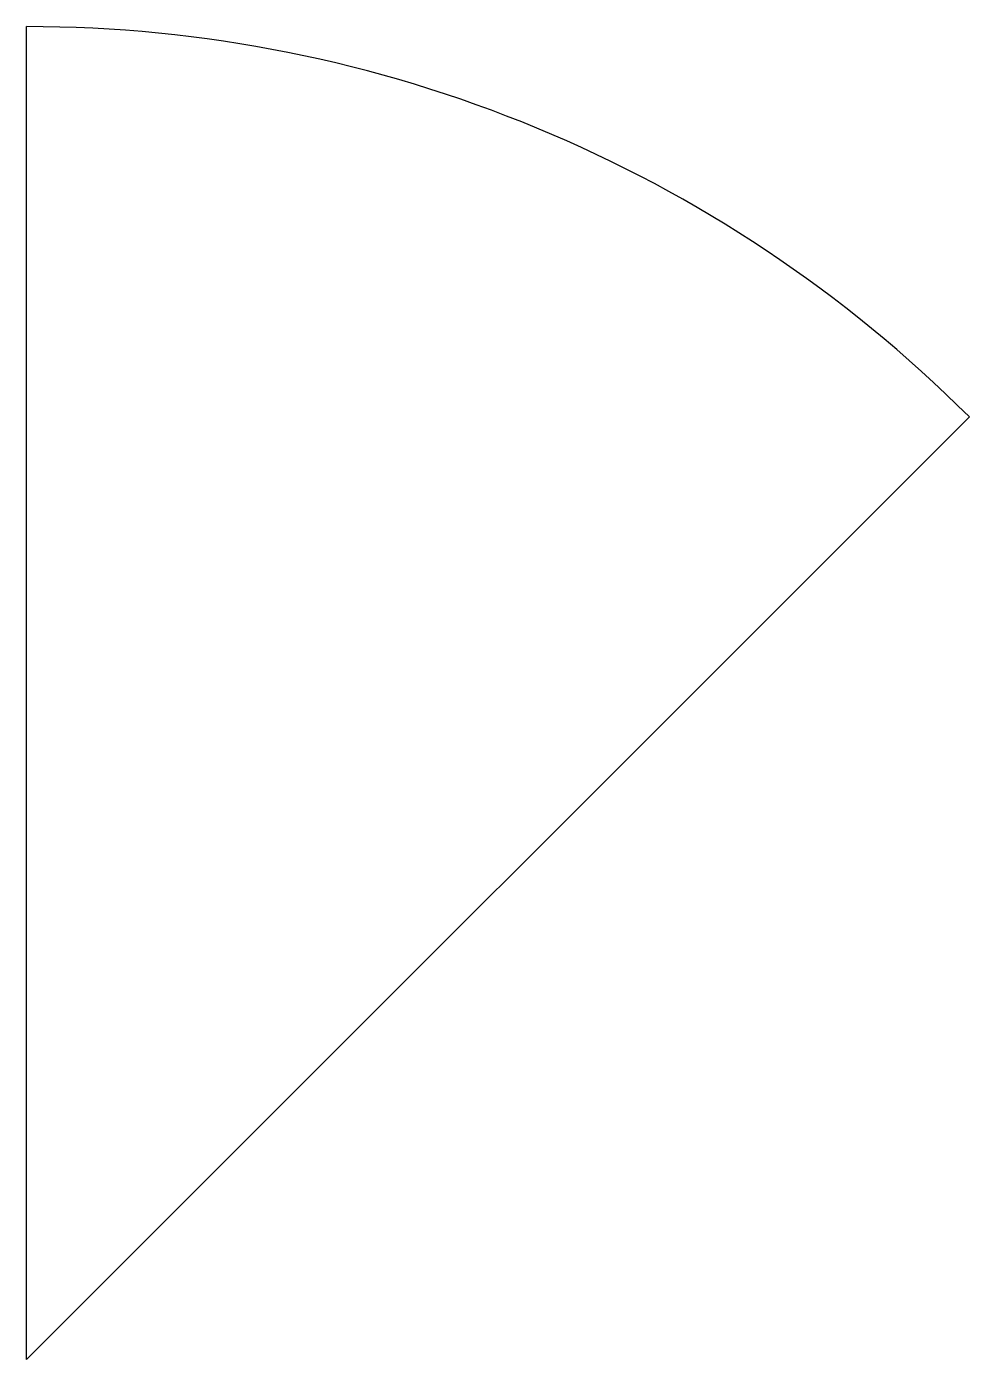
# Model space of a CAD drawing. Extents: x 25 to 25.53, y 1.622 to 2.372.
import ezdxf

# ---------------------------------------------------------------- set-up
doc = ezdxf.new("R2010")
doc.units = 0
doc.layers.add('MODELSKETCH_VISIBLE', color=7, linetype='CONTINUOUS')

msp = doc.modelspace()

# ---------------------------------------------------------------- linework, layer by layer
at = {"layer": 'MODELSKETCH_VISIBLE'}
for p, q in [((25, 1.6223), (25, 2.3723)), ((25.53033, 2.15263), (25, 1.6223))]:
    msp.add_line(p, q, dxfattribs=at)
msp.add_arc((25, 1.6223), 0.75, 45, 90, dxfattribs=at)

doc.saveas('drawing.dxf')
